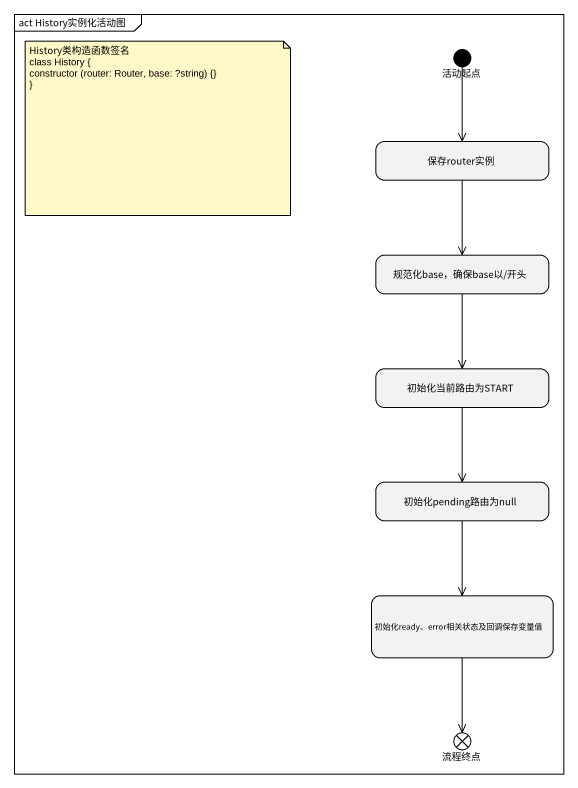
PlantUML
@startuml
mainframe act History实例化活动图
hide empty description
state 活动起点 <<start>>
state 保存router实例
state "规范化base，确保base以/开头" as 规范化base_确保base以_开头
state 初始化当前路由为START
state 初始化pending路由为null
state "初始化ready、error相关状态及回调保存变量值" as 初始化ready_error相关状态及回调保存变量值
state 流程终点 <<end>>
活动起点 --> 保存router实例
保存router实例 --> 规范化base_确保base以_开头
规范化base_确保base以_开头 --> 初始化当前路由为START
初始化当前路由为START --> 初始化pending路由为null
初始化pending路由为null --> 初始化ready_error相关状态及回调保存变量值
初始化ready_error相关状态及回调保存变量值 --> 流程终点
note as N1
  History类构造函数签名
  class History {
  constructor (router: Router, base: ?string) {}
  ~}
end note
@enduml
